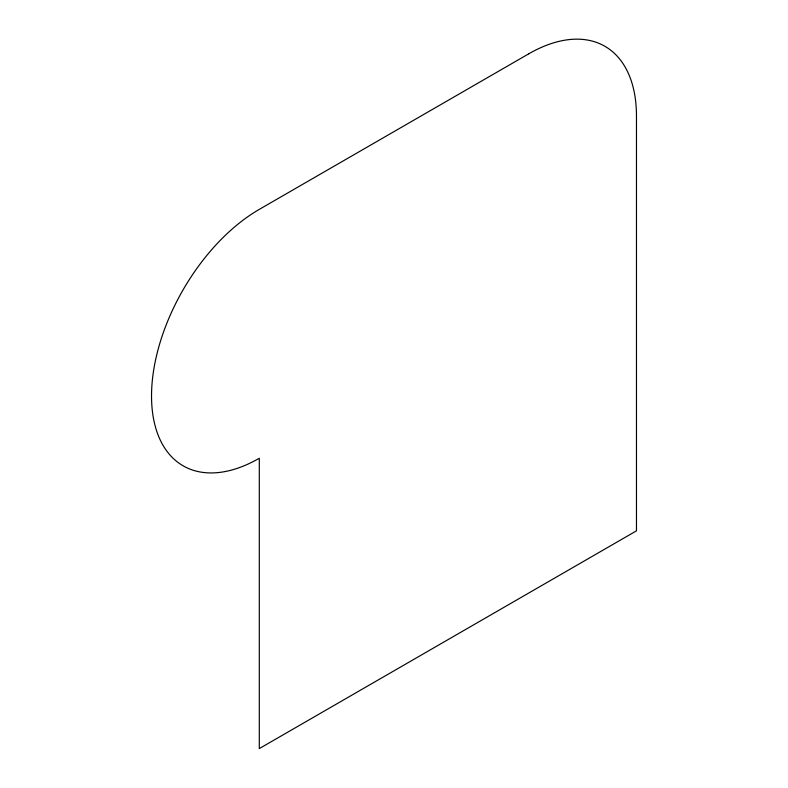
<?xml version="1.0" encoding="UTF-8"?>
<svg xmlns="http://www.w3.org/2000/svg" width="788" height="788" viewBox="0 0 788 788"><rect width="100%" height="100%" fill="white"/><g stroke="black" fill="none" stroke-linecap="round" stroke-linejoin="round"><path stroke-width="1.18" d="M528.709 53.84L259.291 209.381A152.399 87.99 -60 0 0 151.532 396.029A152.399 87.99 -60 0 0 259.291 458.252L259.291 748.6L636.468 530.836L636.468 116.053A152.399 87.99 -60 0 0 528.709 53.84"/></g></svg>
